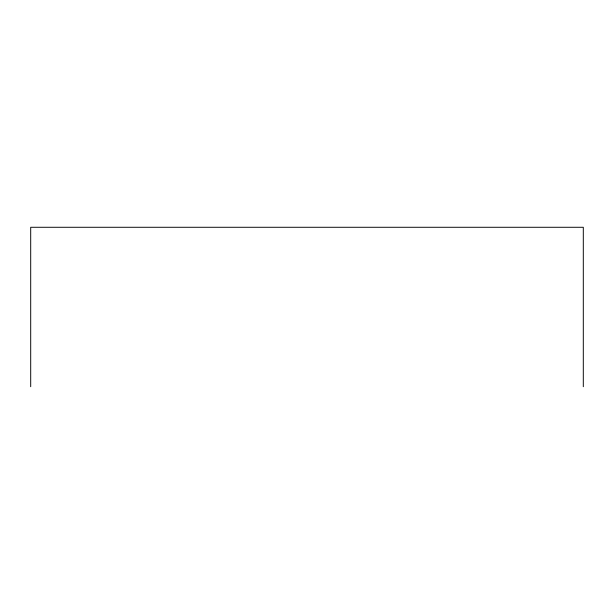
<?xml version="1.0" encoding="UTF-8"?>
<svg xmlns="http://www.w3.org/2000/svg" width="614" height="614" viewBox="0 0 614 614"><rect width="100%" height="100%" fill="white"/><g stroke="black" fill="none" stroke-linecap="round" stroke-linejoin="round"><path stroke-width="0.92" d="M583.3 386.72L583.3 227.28L30.7 227.28L30.7 386.72"/></g></svg>
